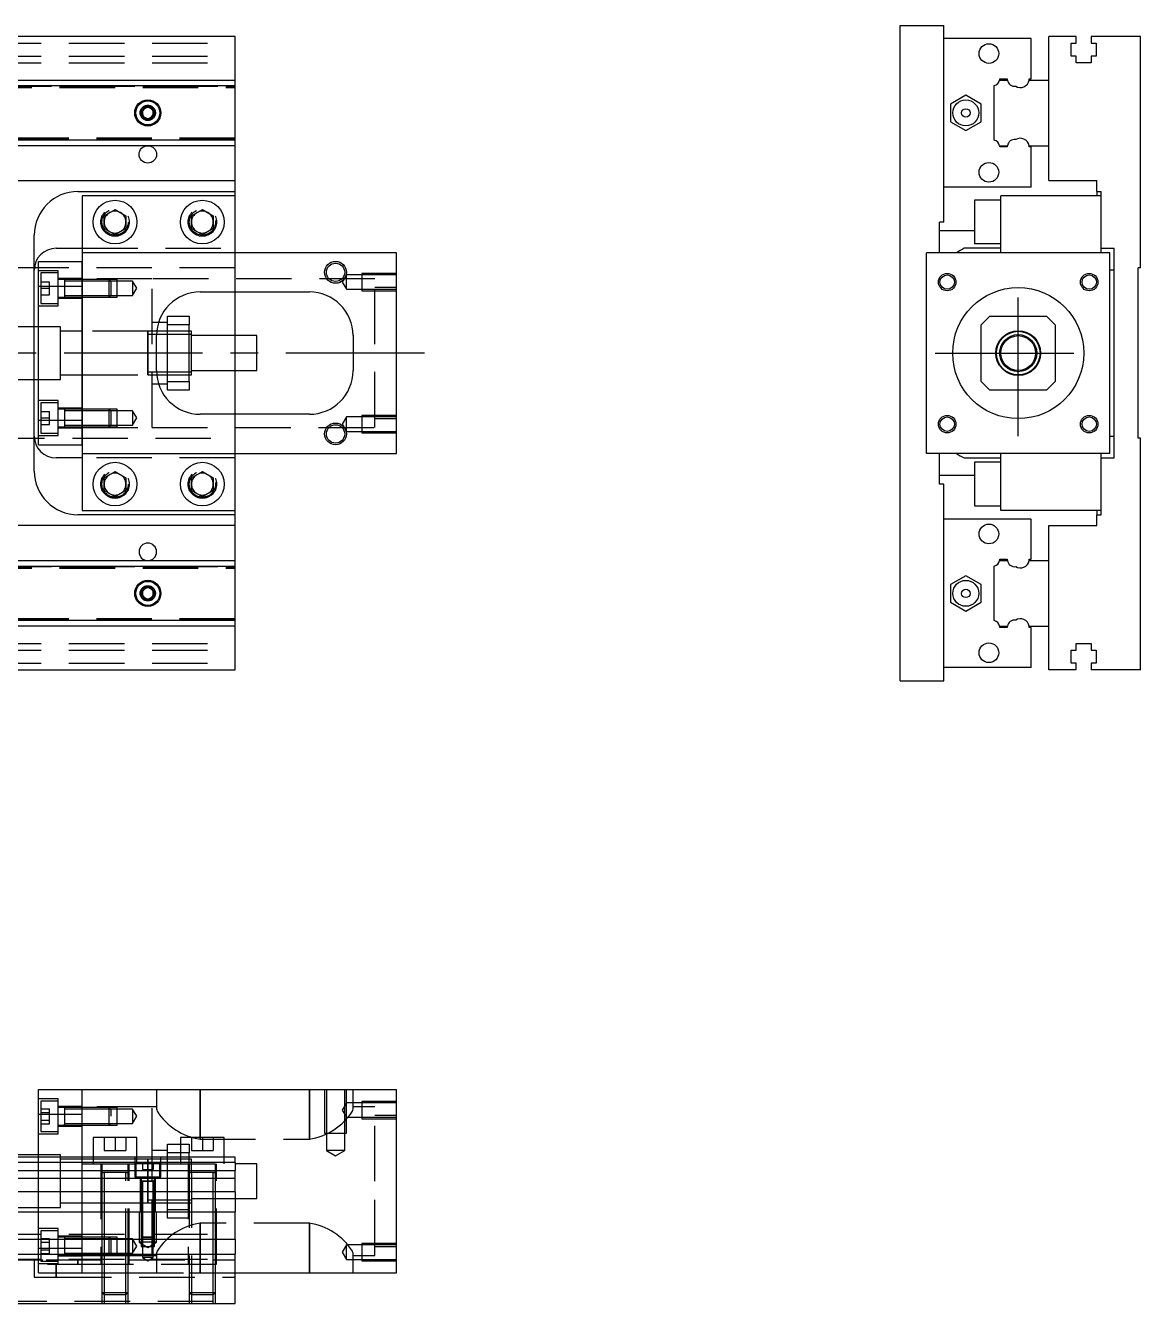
# Model space of a CAD drawing. Extents: x -16 to 607, y -284 to 77.
# Drawn here: x 352 to 607.4, y -217.6 to 75 of the extents above; entities that cross this region are included whole.
import ezdxf

# ---------------------------------------------------------------- set-up
doc = ezdxf.new("R2010")
doc.units = 0
doc.linetypes.add('CENTER', pattern=[50.8, 31.75, -6.35, 6.35, -6.35])
doc.linetypes.add('DASHED', pattern=[19.05, 12.7, -6.35])
doc.layers.get('0').update_dxf_attribs({"linetype": 'CONTINUOUS'})
doc.layers.add('CENTER', color=1, linetype='CENTER')

msp = doc.modelspace()

# ---------------------------------------------------------------- linework, layer by layer
at = {"color": 7, "linetype": 'CONTINUOUS'}
for p, q in [((552.35, -75), (552.35, 75)), ((552.35, 75), (562.35, 75)), ((562.35, 30), (562.35, 75)), ((400, 72.5), (250, 72.5)), ((400, 62.5), (400, 72.5)), ((582.35, 72), (562.35, 72)), ((582.35, 62.8), (582.35, 72)), ((586.35, 62.5), (586.35, 72.5)), ((592.65, 72.5), (586.35, 72.5)), ((591.5, 71), (592.65, 71)), ((591.5, 68), (591.5, 71)), ((592.65, 71), (592.65, 72.5)), ((596.05, 72.5), (596.05, 71)), ((607.35, 72.5), (596.05, 72.5)), ((596.05, 71), (597.2, 71)), ((597.2, 71), (597.2, 68)), ((607.35, 19.5), (607.35, 72.5)), ((592.65, 68), (591.5, 68)), ((592.65, 66.5), (592.65, 68)), ((596.05, 68), (596.05, 66.5)), ((597.2, 68), (596.05, 68)), ((596.05, 66.5), (592.65, 66.5)), ((250, 62.5), (400, 62.5)), ((400, 61.247728), (400, 62.5)), ((575.102272, 62.5), (576.87668, 62.5)), ((575.147056, 62.8), (576.85, 62.8)), ((581.827372, 62.5), (586.35, 62.5)), ((581.85, 62.8), (582.35, 62.8)), ((586.35, 47.5), (586.35, 62.5)), ((586.35, 47.5), (586.35, 62.5)), ((250, 61.247728), (400, 61.247728)), ((400, 48.752272), (400, 61.247728)), ((567.35, 59.041452), (563.85, 57.020726)), ((570.849999, 57.020726), (567.35, 59.041452)), ((573.85, 48.752272), (573.85, 61.247728)), ((378.75, 55.721688), (380, 56.443376)), ((378.75, 54.278312), (378.75, 55.721688)), ((380, 56.443376), (381.25, 55.721688)), ((381.25, 55.721688), (381.25, 54.278312)), ((563.85, 57.020726), (563.849999, 52.979274)), ((570.849999, 52.979274), (570.849999, 57.020726)), ((380, 53.556624), (378.75, 54.278312)), ((381.25, 54.278312), (380, 53.556624)), ((563.849999, 52.979274), (567.35, 50.958548)), ((567.35, 50.958548), (570.849999, 52.979274)), ((400, 48.752272), (250, 48.752272)), ((400, 47.5), (250, 47.5)), ((400, 47.5), (400, 48.752272)), ((400, 39.5), (400, 47.5)), ((575.102272, 47.5), (576.87668, 47.5)), ((576.85, 47.2), (575.147056, 47.2)), ((581.827372, 47.5), (586.35, 47.5)), ((582.35, 47.2), (581.85, 47.2)), ((582.35, 38), (582.35, 47.2)), ((586.35, 39.5), (586.35, 47.5)), ((326.708204, 39.5), (400, 39.5)), ((400, 37), (400, 39.5)), ((586.35, 39.5), (597.35, 39.5)), ((597.35, 37), (597.35, 39.5)), ((364, 37), (400, 37)), ((400, 36), (365, 36)), ((365, 36), (365, 23)), ((400, 36), (400, 37)), ((400, 23), (400, 36)), ((582.35, 38), (562.35, 38)), ((598.35, 36), (575.35, 36)), ((575.35, 23), (575.35, 36)), ((597.35, 37), (598.35, 37)), ((597.35, 37), (597.35, 36)), ((598.35, 36), (598.35, 37)), ((598.35, 24), (598.35, 36)), ((598.35, 24), (598.35, 36)), ((370, 31.443376), (372.5, 32.886752)), ((372.5, 32.886752), (375, 31.443376)), ((390, 31.443376), (392.5, 32.886752)), ((392.5, 32.886752), (395, 31.443376)), ((569.35, 35), (569.35, 30)), ((575.35, 35), (569.35, 35)), ((370, 28.556624), (370, 31.443376)), ((375, 31.443376), (375, 28.556624)), ((390, 28.556624), (390, 31.443376)), ((395, 31.443376), (395, 28.556624)), ((562.35, 30), (561.35, 30)), ((561.35, 23), (561.35, 30)), ((569.35, 30), (569.35, 25)), ((354, 6), (354, 27)), ((372.5, 27.113248), (370, 28.556624)), ((375, 28.556624), (372.5, 27.113248)), ((392.5, 27.113248), (390, 28.556624)), ((395, 28.556624), (392.5, 27.113248)), ((569.35, 28), (561.35, 28)), ((359, 24), (365, 24)), ((575.35, 24), (566.980684, 24)), ((575.35, 25), (569.35, 25)), ((598.35, 23), (598.35, 24)), ((598.35, 24), (601.35, 24)), ((601.35, -24), (601.35, 24)), ((355, 15.32971), (355, 21)), ((355, 21), (365, 21)), ((365, 23), (365, 15.32971)), ((437, 23), (365, 23)), ((437, -23), (437, 23)), ((558.35, -23), (558.35, 23)), ((600.35, 23), (558.35, 23)), ((600.35, -23), (600.35, 23)), ((601.35, 19), (600.35, 19)), ((607.35, 19.5), (606.85, 19.5)), ((606.85, -19.5), (606.85, 19.5)), ((355, 15.32971), (365, 15.32971)), ((355, -15.32971), (355, 15.32971)), ((365, 15.32971), (365, -15.32971)), ((365, -15.32971), (365, 15.32971)), ((392, 14), (417, 14)), ((400, 4), (400, 14)), ((355, 6), (350, 6)), ((384.5, 7), (382.460608, 7)), ((384.5, 8.5), (389.5, 8.5)), ((384.5, 6.5), (384.5, 8.5)), ((389.5, 6.5), (384.5, 6.5)), ((384.5, -6.5), (384.5, 6.5)), ((389.5, 8.5), (389.5, 6.5)), ((389.5, -6.5), (389.5, 6.5)), ((572.85, 8.5), (570.85, 6.5)), ((570.85, -6.5), (570.85, 6.5)), ((572.85, 8.5), (585.85, 8.5)), ((587.85, 6.5), (585.85, 8.5)), ((587.85, 6.5), (587.85, -6.5)), ((382, -4), (382, 4)), ((384.5, 4.25), (382.003126, 4.25)), ((389.5, 4.25), (384.5, 4.25)), ((390, 5), (389.5, 5)), ((390, 4.25), (389.5, 4.25)), ((390, 0), (390, 5)), ((405, 4), (390, 4)), ((405, 0), (405, 4)), ((427, 4), (427, -4)), ((390, -5), (390, 0)), ((405, -4), (405, 0)), ((382.003126, -4.25), (384.5, -4.25)), ((384.5, -4.25), (389.5, -4.25)), ((389.5, -4.25), (390, -4.25)), ((389.5, -5), (390, -5)), ((390, -4), (405, -4)), ((400, -14), (400, -4)), ((350, -6), (355, -6)), ((354, -27), (354, -6)), ((382.460608, -7), (384.5, -7)), ((384.5, -6.5), (389.5, -6.5)), ((384.5, -8.5), (384.5, -6.5)), ((389.5, -8.5), (384.5, -8.5)), ((389.5, -6.5), (389.5, -8.5)), ((570.85, -6.5), (572.85, -8.5)), ((585.85, -8.5), (572.85, -8.5)), ((585.85, -8.5), (587.85, -6.5)), ((417, -14), (392, -14)), ((355, -15.32971), (365, -15.32971)), ((355, -21), (355, -15.32971)), ((365, -15.32971), (365, -23)), ((600.35, -19), (601.35, -19)), ((607.35, -19.5), (606.85, -19.5)), ((607.35, -72.5), (607.35, -19.5)), ((355, -21), (365, -21)), ((365, -23), (437, -23)), ((365, -23), (365, -36)), ((400, -36), (400, -23)), ((600.35, -23), (558.35, -23)), ((561.35, -30), (561.35, -23)), ((575.35, -36), (575.35, -23)), ((598.35, -24), (598.35, -23)), ((365, -24), (359, -24)), ((566.980684, -24), (575.35, -24)), ((569.35, -25), (569.35, -30)), ((575.35, -25), (569.35, -25)), ((598.35, -36), (598.35, -24)), ((598.35, -36), (598.35, -24)), ((598.35, -24), (601.35, -24)), ((370, -28.556624), (372.5, -27.113248)), ((370, -31.443376), (370, -28.556624)), ((372.5, -27.113248), (375, -28.556624)), ((375, -28.556624), (375, -31.443376)), ((390, -28.556624), (392.5, -27.113248)), ((390, -31.443376), (390, -28.556624)), ((392.5, -27.113248), (395, -28.556624)), ((395, -28.556624), (395, -31.443376)), ((569.35, -28), (561.35, -28)), ((372.5, -32.886752), (370, -31.443376)), ((375, -31.443376), (372.5, -32.886752)), ((392.5, -32.886752), (390, -31.443376)), ((395, -31.443376), (392.5, -32.886752)), ((562.35, -30), (561.35, -30)), ((562.35, -75), (562.35, -30)), ((569.35, -30), (569.35, -35)), ((569.35, -35), (575.35, -35)), ((400, -37), (364, -37)), ((365, -36), (400, -36)), ((400, -37), (400, -36)), ((400, -39.5), (400, -37)), ((582.35, -38), (562.35, -38)), ((598.35, -36), (575.35, -36)), ((582.35, -47.2), (582.35, -38)), ((597.35, -36), (597.35, -37)), ((597.35, -37), (598.35, -37)), ((597.35, -39.5), (597.35, -37)), ((598.35, -37), (598.35, -36)), ((400, -39.5), (326.708204, -39.5)), ((400, -47.5), (400, -39.5)), ((586.35, -47.5), (586.35, -39.5)), ((586.35, -39.5), (597.35, -39.5)), ((250, -47.5), (400, -47.5)), ((250, -48.752272), (400, -48.752272)), ((400, -48.752272), (400, -47.5)), ((400, -61.247728), (400, -48.752272)), ((573.85, -61.247728), (573.85, -48.752272)), ((575.102272, -47.5), (576.87668, -47.5)), ((575.147056, -47.2), (576.85, -47.2)), ((581.827372, -47.5), (586.35, -47.5)), ((581.85, -47.2), (582.35, -47.2)), ((586.35, -62.5), (586.35, -47.5)), ((586.35, -62.5), (586.35, -47.5)), ((567.35, -50.958548), (563.85, -52.979274)), ((570.849999, -52.979274), (567.35, -50.958548)), ((378.75, -54.278312), (380, -53.556624)), ((378.75, -55.721688), (378.75, -54.278312)), ((380, -53.556624), (381.25, -54.278312)), ((381.25, -54.278312), (381.25, -55.721688)), ((563.85, -52.979274), (563.849999, -57.020726)), ((570.849999, -57.020726), (570.849999, -52.979274)), ((380, -56.443376), (378.75, -55.721688)), ((381.25, -55.721688), (380, -56.443376)), ((563.849999, -57.020726), (567.35, -59.041452)), ((567.35, -59.041452), (570.849999, -57.020726)), ((400, -61.247728), (250, -61.247728)), ((400, -62.5), (400, -61.247728)), ((400, -62.5), (250, -62.5)), ((400, -72.5), (400, -62.5)), ((575.102272, -62.5), (576.87668, -62.5)), ((576.85, -62.8), (575.147056, -62.8)), ((581.827372, -62.5), (586.35, -62.5)), ((582.35, -62.8), (581.85, -62.8)), ((582.35, -72), (582.35, -62.8)), ((586.35, -72.5), (586.35, -62.5)), ((592.65, -66.5), (596.05, -66.5)), ((592.65, -68), (592.65, -66.5)), ((596.05, -66.5), (596.05, -68)), ((591.5, -68), (592.65, -68)), ((591.5, -71), (591.5, -68)), ((596.05, -68), (597.2, -68)), ((597.2, -68), (597.2, -71)), ((250, -72.5), (400, -72.5)), ((582.35, -72), (562.35, -72)), ((592.65, -72.5), (586.35, -72.5)), ((592.65, -71), (591.5, -71)), ((592.65, -72.5), (592.65, -71)), ((596.05, -71), (596.05, -72.5)), ((597.2, -71), (596.05, -71)), ((607.35, -72.5), (596.05, -72.5)), ((552.35, -75), (562.35, -75)), ((355, -174.25029), (355, -168.58)), ((355, -168.58), (365, -168.58)), ((365, -168.58), (437, -168.58)), ((365, -184.08), (365, -168.58)), ((437, -210.58), (437, -168.58)), ((355, -184.08), (355, -174.25029)), ((355, -174.25029), (365, -174.25029)), ((377.5, -179.58), (367.5, -179.58)), ((367.5, -179.58), (367.5, -184.08)), ((377.5, -184.08), (377.5, -179.58)), ((397.5, -179.58), (387.5, -179.58)), ((387.5, -179.58), (387.5, -184.08)), ((397.5, -184.08), (397.5, -179.58)), ((400, -184.08), (245.5, -184.08)), ((355, -183.58), (350, -183.58)), ((400, -185.332272), (400, -184.08)), ((400, -185.332272), (245.5, -185.332272)), ((245.5, -187.10668), (400, -187.10668)), ((380, -189.58), (380, -184.579994)), ((380, -194.580006), (380, -184.579994)), ((380, -185.33), (380, -185.58)), ((381, -185.33), (380, -185.33)), ((380, -186.88), (380, -188.58)), ((384.5, -185.33), (381, -185.33)), ((387.5, -185.33), (384.5, -185.33)), ((389.5, -185.33), (387.5, -185.33)), ((390, -185.33), (389.5, -185.33)), ((400, -185.332272), (400, -187.10668)), ((400, -189.003076), (400, -187.10668)), ((400, -189.003076), (245.5, -189.003076)), ((380, -188.58), (380, -189.58)), ((400, -192.057372), (400, -189.003076)), ((400, -192.057372), (245.5, -192.057372)), ((400, -192.057372), (400, -196.58)), ((381.5, -193.83), (384.5, -193.83)), ((384.5, -193.83), (389.5, -193.83)), ((0, -196.58), (400, -196.58)), ((400, -202.88), (400, -196.58)), ((0, -202.88), (400, -202.88)), ((400, -202.88), (400, -206.28)), ((0, -206.28), (400, -206.28)), ((400, -217.58), (400, -206.28)), ((400, -210.58), (437, -210.58)), ((0, -217.58), (400, -217.58))]:
    msp.add_line(p, q, dxfattribs=at)
at = {"color": 3, "linetype": 'DASHED'}
for p, q in [((0, 71), (400, 71)), ((0, 68), (400, 68)), ((0, 66.5), (400, 66.5)), ((245.5, 61.1), (400, 61.1)), ((245.5, 60.8), (400, 60.8)), ((250, 61.1147), (400, 61.1147)), ((381.477374, 55.25955), (381.5, 55)), ((400, 49.2), (245.5, 49.2)), ((400, 48.9), (245.5, 48.9)), ((400, 48.8853), (250, 48.8853)), ((369.5, 30), (369.520026, 30.346056)), ((395.477798, 30.364306), (395.5, 30)), ((365, 24), (400, 24)), ((365, 15.32971), (365, 21)), ((400, 14), (400, 23)), ((400, 19.5), (76.969694, 19.5)), ((359.5, 18.849242), (355, 18.849242)), ((355.5, 18.349242), (355.5, 11.349242)), ((359.5, 18.349242), (355.5, 18.349242)), ((359.5, 10.849242), (359.5, 18.849242)), ((425.5, 17.913456), (424.547372, 16.263456)), ((425.5, 14.613456), (425.5, 17.913456)), ((429, 17.913456), (425.5, 17.913456)), ((429, 18.26345), (429, 14.26346)), ((437, 18.26345), (429, 18.26345)), ((437, 17.913456), (429, 17.913456)), ((355.5, 16.349242), (357.5, 16.349242)), ((355.5, 14.849242), (357.5, 14.849242)), ((357.5, 14.849242), (357.5, 16.349242)), ((357.5, 13.349242), (357.5, 14.849242)), ((365, 17.099242), (359.5, 17.099242)), ((360.9, 16.849242), (359.5, 16.849242)), ((360.9, 16.849242), (360.895, 16.849242)), ((360.9, 16.849248), (360.9, 12.849238)), ((360.9, 16.849248), (360.9, 12.849238)), ((360.9, 16.849242), (360.9, 16.63278)), ((360.905, 16.849242), (360.9, 16.849242)), ((365, 16.849242), (360.9, 16.849242)), ((360.9, 16.63278), (360.9, 13.065704)), ((365, 16.499242), (360.9, 16.499242)), ((381, 17), (365, 17)), ((371.15, 16.849242), (365, 16.849242)), ((371.15, 16.849238), (365, 16.849238)), ((371.5, 16.499242), (365, 16.499242)), ((371.15, 12.849242), (371.15, 16.849242)), ((371.5, 16.499242), (371.15, 16.849242)), ((373, 16.849238), (371.15, 16.849238)), ((371.5, 16.499242), (371.5, 13.199242)), ((373, 16.499242), (371.5, 16.499242)), ((373, 12.849248), (373, 16.849238)), ((376.5, 16.499242), (373, 16.499242)), ((376.5, 16.499242), (376.5, 13.199242)), ((377.452628, 14.849242), (376.5, 16.499242)), ((376.5, 13.199242), (377.452628, 14.849242)), ((381, -17), (381, 17)), ((432, 17), (381, 17)), ((424.547372, 16.263456), (425.5, 14.613456)), ((432, -17), (432, 17)), ((437, 15), (432, 15)), ((355.5, 13.349242), (357.5, 13.349242)), ((359.5, 12.849242), (360.9, 12.849242)), ((359.5, 12.599242), (365, 12.599242)), ((360.895, 12.849242), (360.9, 12.849242)), ((360.9, 13.199242), (365, 13.199242)), ((360.9, 13.065704), (360.9, 12.849242)), ((360.9, 12.849242), (360.905, 12.849242)), ((360.9, 12.849242), (365, 12.849242)), ((365, 13.199242), (371.5, 13.199242)), ((365, 12.849248), (371.15, 12.849248)), ((365, 12.849242), (371.15, 12.849242)), ((371.15, 12.849242), (371.5, 13.199242)), ((371.15, 12.849248), (373, 12.849248)), ((371.5, 13.199242), (373, 13.199242)), ((373, 13.199242), (376.5, 13.199242)), ((425.5, 14.613456), (429, 14.613456)), ((429, 14.613456), (437, 14.613456)), ((429, 14.26346), (437, 14.26346)), ((355, 10.849242), (359.5, 10.849242)), ((355.5, 11.349242), (359.5, 11.349242)), ((354, -6), (354, 6)), ((360, 6), (355, 6)), ((360, 0), (360, 6)), ((382.460608, 7), (381, 7)), ((365, 5), (360, 5)), ((380.005, 5), (365, 5)), ((381, 5), (379.995, 5)), ((380, -5.000006), (380, 5.000006)), ((380, 4.25), (380, 5.000006)), ((380, 4.43509), (380, 5)), ((380, 5), (380, 4.435078)), ((380, 4.435078), (380, -4.435962)), ((380, 4.25), (380, -4.25)), ((381, 4.25), (380, 4.25)), ((382.050126, 5), (381, 5)), ((382.003126, 4.25), (381, 4.25)), ((384.5, 5), (382.050126, 5)), ((389.5, 5), (384.5, 5)), ((400, -4), (400, 4)), ((360, -6), (360, 0)), ((360, -5), (365, -5)), ((365, -5), (380.005, -5)), ((379.995, -5), (381, -5)), ((380, -5.000006), (380, -4.25)), ((380, -4.25), (381, -4.25)), ((380, -5), (380, -4.435962)), ((380, -4.435962), (380, -5)), ((381, -4.25), (382.003126, -4.25)), ((381, -5), (382.050126, -5)), ((382.050126, -5), (384.5, -5)), ((384.5, -5), (389.5, -5)), ((355, -6), (360, -6)), ((381, -7), (382.460608, -7)), ((359.5, -10.849242), (355, -10.849242)), ((355.5, -11.349242), (355.5, -18.349242)), ((359.5, -11.349242), (355.5, -11.349242)), ((359.5, -18.849242), (359.5, -10.849242)), ((355.5, -13.349242), (357.5, -13.349242)), ((357.5, -14.849242), (357.5, -13.349242)), ((365, -12.599242), (359.5, -12.599242)), ((360.9, -12.849242), (359.5, -12.849242)), ((360.9, -12.849242), (360.895, -12.849242)), ((360.9, -12.849238), (360.9, -16.849248)), ((360.9, -12.849238), (360.9, -16.849248)), ((360.9, -12.849242), (360.9, -13.065704)), ((360.905, -12.849242), (360.9, -12.849242)), ((365, -12.849242), (360.9, -12.849242)), ((360.9, -13.065704), (360.9, -16.63278)), ((365, -13.199242), (360.9, -13.199242)), ((371.15, -12.849242), (365, -12.849242)), ((371.15, -12.849248), (365, -12.849248)), ((371.5, -13.199242), (365, -13.199242)), ((371.15, -16.849242), (371.15, -12.849242)), ((371.5, -13.199242), (371.15, -12.849242)), ((373, -12.849248), (371.15, -12.849248)), ((371.5, -13.199242), (371.5, -16.499242)), ((373, -13.199242), (371.5, -13.199242)), ((373, -16.849238), (373, -12.849248)), ((376.5, -13.199242), (373, -13.199242)), ((376.5, -13.199242), (376.5, -16.499242)), ((377.452628, -14.849242), (376.5, -13.199242)), ((400, -23), (400, -14)), ((425.5, -14.613456), (424.547372, -16.263456)), ((425.5, -17.913456), (425.5, -14.613456)), ((429, -14.613456), (425.5, -14.613456)), ((429, -14.26346), (429, -18.26345)), ((437, -14.26346), (429, -14.26346)), ((437, -14.613456), (429, -14.613456)), ((355.5, -14.849242), (357.5, -14.849242)), ((355.5, -16.349242), (357.5, -16.349242)), ((357.5, -16.349242), (357.5, -14.849242)), ((359.5, -16.849242), (360.9, -16.849242)), ((359.5, -17.099242), (365, -17.099242)), ((360.895, -16.849242), (360.9, -16.849242)), ((360.9, -16.499242), (365, -16.499242)), ((360.9, -16.63278), (360.9, -16.849242)), ((360.9, -16.849242), (360.905, -16.849242)), ((360.9, -16.849242), (365, -16.849242)), ((365, -21), (365, -15.32971)), ((365, -16.499242), (371.5, -16.499242)), ((365, -16.849238), (371.15, -16.849238)), ((365, -16.849242), (371.15, -16.849242)), ((365, -17), (381, -17)), ((371.15, -16.849242), (371.5, -16.499242)), ((371.15, -16.849238), (373, -16.849238)), ((371.5, -16.499242), (373, -16.499242)), ((373, -16.499242), (376.5, -16.499242)), ((376.5, -16.499242), (377.452628, -14.849242)), ((381, -17), (432, -17)), ((424.547372, -16.263456), (425.5, -17.913456)), ((432, -15), (437, -15)), ((76.969694, -19.5), (400, -19.5)), ((355, -18.849242), (359.5, -18.849242)), ((355.5, -18.349242), (359.5, -18.349242)), ((425.5, -17.913456), (429, -17.913456)), ((429, -17.913456), (437, -17.913456)), ((429, -18.26345), (437, -18.26345)), ((400, -24), (365, -24)), ((369.5, -30), (369.520026, -29.653944)), ((395.477798, -29.635694), (395.5, -30)), ((245.5, -48.9), (400, -48.9)), ((245.5, -49.2), (400, -49.2)), ((250, -48.8853), (400, -48.8853)), ((378.5, -55), (378.52041, -54.75339)), ((400, -60.8), (245.5, -60.8)), ((400, -61.1), (245.5, -61.1)), ((400, -61.1147), (250, -61.1147)), ((0, -66.5), (400, -66.5)), ((0, -68), (400, -68)), ((0, -71), (400, -71)), ((382, -168.58), (382, -173.057288)), ((392, -179.93635), (392, -168.58)), ((392, -168.58), (392, -179.93635)), ((417, -168.58), (417, -179.93635)), ((417, -179.93635), (417, -168.58)), ((420.500006, -168.58), (420.500006, -178.58)), ((420.9, -168.58), (420.9, -178.58)), ((425.1, -178.58), (425.1, -168.58)), ((425.499994, -178.58), (425.499994, -168.58)), ((427, -173.057288), (427, -168.58)), ((359.5, -170.730758), (355, -170.730758)), ((355.5, -171.230758), (355.5, -174.730758)), ((359.5, -171.230758), (355.5, -171.230758)), ((359.5, -178.730758), (359.5, -170.730758)), ((365, -172.480758), (359.5, -172.480758)), ((381, -172.58), (365, -172.58)), ((381, -185.58), (381, -172.58)), ((382, -172.58), (381, -172.58)), ((425.5, -171.666544), (424.547372, -173.316544)), ((429, -171.666544), (425.5, -171.666544)), ((432, -172.58), (427, -172.58)), ((429, -171.31655), (429, -175.31654)), ((437, -171.31655), (429, -171.31655)), ((437, -171.666544), (429, -171.666544)), ((432, -189.58), (432, -172.58)), ((355.5, -172.998706), (357.5, -172.998706)), ((355.5, -173.864732), (357.5, -173.864732)), ((355.5, -174.730758), (355.5, -178.230758)), ((357.5, -173.864732), (357.5, -172.998706)), ((357.5, -175.596782), (357.5, -173.864732)), ((360.9, -172.730758), (359.5, -172.730758)), ((360.9, -172.730758), (360.895, -172.730758)), ((360.9, -172.730752), (360.9, -176.730762)), ((360.9, -172.730752), (360.9, -173.080758)), ((360.9, -172.730758), (360.9, -172.947426)), ((365, -172.730758), (360.9, -172.730758)), ((360.905, -172.730758), (360.9, -172.730758)), ((360.9, -172.947426), (360.9, -174.730758)), ((360.9, -173.080758), (360.9, -174.597714)), ((365, -173.080758), (360.9, -173.080758)), ((360.9, -174.597714), (360.9, -174.863802)), ((360.9, -174.730758), (360.9, -176.730762)), ((360.9, -174.730758), (360.9, -176.51405)), ((360.9, -174.863802), (360.9, -176.380758)), ((371.15, -172.730758), (365, -172.730758)), ((371.15, -172.73076), (365, -172.730762)), ((371.5, -173.080758), (365, -173.080758)), ((371.15, -174.730758), (371.15, -172.730758)), ((371.5, -173.080758), (371.15, -172.730758)), ((373, -172.730762), (371.15, -172.73076)), ((371.15, -176.730758), (371.15, -174.730758)), ((371.5, -173.080758), (371.5, -174.730758)), ((373, -173.080758), (371.5, -173.080758)), ((373, -176.730752), (373, -172.730762)), ((376.5, -173.080758), (373, -173.080758)), ((376.5, -173.080758), (376.5, -174.730758)), ((377.452628, -174.730758), (376.5, -173.080758)), ((376.5, -174.730758), (376.5, -176.380758)), ((376.5, -176.380758), (377.452628, -174.730758)), ((382, -173.057288), (382.033206, -173.27572)), ((382.033206, -173.27572), (382.130496, -173.532408)), ((424.547372, -173.316544), (425.5, -174.966544)), ((425.5, -174.966544), (429, -174.966544)), ((426.848666, -173.575906), (426.961422, -173.294492)), ((426.961422, -173.294492), (427, -173.057288)), ((429, -174.966544), (437, -174.966544)), ((429, -175.31654), (437, -175.31654)), ((437, -174.58), (432, -174.58)), ((355.5, -175.596782), (357.5, -175.596782)), ((355.5, -176.462808), (357.5, -176.462808)), ((355.5, -178.230758), (359.5, -178.230758)), ((357.5, -176.462808), (357.5, -175.596782)), ((359.5, -176.730758), (360.905, -176.730758)), ((359.5, -176.980758), (365, -176.980758)), ((360.895, -176.730758), (365, -176.730758)), ((360.9, -176.380758), (360.9, -176.730762)), ((360.9, -176.380758), (365, -176.380758)), ((360.9, -176.51405), (360.9, -176.730758)), ((360.9, -176.51405), (360.9, -176.730758)), ((360.9, -176.730758), (360.9, -176.51409)), ((365, -176.380758), (371.5, -176.380758)), ((365, -176.730752), (371.15, -176.730756)), ((365, -176.730758), (371.15, -176.730758)), ((371.15, -176.730758), (371.5, -176.380758)), ((371.15, -176.730756), (373, -176.730752)), ((371.5, -176.380758), (373, -176.380758)), ((373, -176.380758), (376.5, -176.380758)), ((355, -178.730758), (359.5, -178.730758)), ((370, -179.58), (370, -182.58)), ((372.5, -179.58), (372.5, -182.58)), ((375, -179.58), (375, -182.58)), ((384.5, -181.08), (389.5, -181.08)), ((384.5, -183.08), (384.5, -181.08)), ((389.5, -181.08), (389.5, -183.08)), ((390, -179.58), (390, -182.58)), ((392, -179.93635), (417, -179.93635)), ((392.5, -179.58), (392.5, -182.58)), ((395, -179.58), (395, -182.58)), ((420.500006, -178.58), (425.499994, -178.58)), ((420.9, -178.58), (420.9, -182.58)), ((425.1, -182.58), (425.1, -178.58)), ((360, -183.58), (355, -183.58)), ((355, -196.58), (355, -184.08)), ((360, -184.08), (360, -183.58)), ((360, -189.58), (360, -184.08)), ((365, -185.58), (365, -184.08)), ((367.5, -184.08), (367.5, -185.58)), ((370, -182.58), (372.5, -182.58)), ((372.5, -182.58), (375, -182.58)), ((377, -184.08), (377, -188.58)), ((377.5, -185.58), (377.5, -184.08)), ((384.5, -182.58), (381, -182.58)), ((383, -188.58), (383, -184.08)), ((389.5, -183.08), (384.5, -183.08)), ((384.5, -185.58), (384.5, -183.08)), ((387.5, -184.08), (387.5, -185.58)), ((389.5, -185.58), (389.5, -183.08)), ((390, -182.58), (392.5, -182.58)), ((392.5, -182.58), (395, -182.58)), ((397.5, -185.58), (397.5, -184.08)), ((425.1, -182.58), (420.9, -182.58)), ((420.9, -182.58), (423, -183.792436)), ((423, -183.792436), (425.1, -182.58)), ((365, -184.58), (360, -184.58)), ((367.5, -184.58), (365, -184.58)), ((365, -185.58), (377.25, -185.58)), ((365, -196.58), (365, -185.58)), ((377.5, -184.58), (367.5, -184.58)), ((369.25, -185.58), (369.25, -208.58)), ((369.5, -185.58), (369.5, -187.58)), ((375.5, -187.58), (375.5, -185.58)), ((375.75, -208.58), (375.75, -185.58)), ((382.75, -185.58), (377.25, -185.58)), ((377.25, -185.58), (377.25, -188.58)), ((380.005, -184.58), (377.5, -184.58)), ((378.75, -185.58), (378.75, -186.88)), ((378.75, -186.88), (380, -186.88)), ((381, -184.58), (379.995, -184.58)), ((380, -184.58), (380, -185.144922)), ((380, -185.14491), (380, -184.58)), ((380, -185.144922), (380, -185.4797)), ((380, -185.58), (380, -186.88)), ((380, -186.88), (381.25, -186.88)), ((380, -186.97963), (380, -188.579882)), ((384.5, -184.58), (381, -184.58)), ((381, -188.58), (381, -185.58)), ((381.25, -185.58), (381.25, -186.88)), ((382.75, -185.58), (400, -185.58)), ((382.75, -188.58), (382.75, -185.58)), ((387.5, -184.58), (384.5, -184.58)), ((384.5, -196.08), (384.5, -185.58)), ((389.5, -184.58), (387.5, -184.58)), ((389.25, -185.58), (389.25, -208.58)), ((390, -184.58), (389.5, -184.58)), ((389.5, -185.58), (389.5, -187.58)), ((390, -185.58), (390, -184.58)), ((390, -187.58), (390, -185.58)), ((395.5, -187.58), (395.5, -185.58)), ((395.75, -208.58), (395.75, -185.58)), ((405, -185.58), (400, -185.58)), ((405, -193.58), (405, -185.58)), ((360, -195.58), (360, -189.58)), ((375.500006, -187.58), (369.499994, -187.58)), ((375.500006, -187.58), (369.499994, -187.58)), ((369.5, -187.575), (369.5, -187.58)), ((369.5, -187.58), (369.84965, -187.58)), ((369.849602, -187.58), (369.5, -187.58)), ((369.5, -187.58), (369.5, -196.58)), ((369.5, -187.58), (369.5, -187.585)), ((375.15035, -187.58), (369.849602, -187.58)), ((370, -187.58), (370, -196.58)), ((375, -208.58), (375, -187.58)), ((375.150204, -187.58), (375.5, -187.58)), ((375.5, -187.58), (375.15035, -187.58)), ((375.5, -187.58), (375.5, -187.575)), ((375.5, -208.58), (375.5, -187.58)), ((375.5, -187.585), (375.5, -187.58)), ((377, -188.58), (383, -188.58)), ((378.25, -188.58), (378.25, -196.58)), ((381.500006, -189.58), (378.499994, -189.58)), ((380, -189.58), (378.499994, -189.58)), ((378.5, -188.58), (378.5, -189.58)), ((378.5, -189.575), (378.5, -189.58)), ((378.5, -189.58), (378.62467, -189.58)), ((378.624678, -189.58), (378.5, -189.58)), ((378.5, -189.58), (378.5, -189.585)), ((378.5, -189.58), (378.5, -196.58)), ((378.62467, -189.58), (381.375392, -189.58)), ((379.998804, -189.58), (378.624678, -189.58)), ((378.75, -189.58), (378.75, -196.58)), ((381.37533, -189.58), (379.998804, -189.58)), ((380, -188.579882), (380, -189.379974)), ((380, -189.379974), (380, -189.58)), ((381.500006, -189.58), (380, -189.58)), ((380, -189.58), (380, -193.83)), ((380, -189.58), (380, -194.015962)), ((381, -189.58), (381, -188.58)), ((381, -206.58), (381, -189.58)), ((381.25, -196.58), (381.25, -189.58)), ((381.5, -189.58), (381.37533, -189.58)), ((381.375392, -189.58), (381.5, -189.58)), ((381.5, -189.58), (381.5, -188.58)), ((381.5, -189.58), (381.5, -189.575)), ((381.5, -189.585), (381.5, -189.58)), ((381.5, -196.58), (381.5, -189.58)), ((381.75, -196.58), (381.75, -188.58)), ((395.500006, -187.58), (389.499994, -187.58)), ((395.500006, -187.58), (389.499994, -187.58)), ((389.5, -187.575), (389.5, -187.58)), ((389.5, -187.58), (389.84965, -187.58)), ((389.849602, -187.58), (389.5, -187.58)), ((389.5, -187.58), (389.5, -187.585)), ((389.5, -187.58), (389.5, -208.58)), ((395.15035, -187.58), (389.849602, -187.58)), ((390, -187.58), (390, -208.58)), ((395, -196.58), (395, -187.58)), ((395.150204, -187.58), (395.5, -187.58)), ((395.5, -187.58), (395.15035, -187.58)), ((395.5, -187.58), (395.5, -187.575)), ((395.5, -187.585), (395.5, -187.58)), ((395.5, -196.58), (395.5, -187.58)), ((432, -206.58), (432, -189.58)), ((350, -195.58), (355, -195.58)), ((355, -195.58), (360, -195.58)), ((360, -194.58), (365, -194.58)), ((365, -194.58), (369.5, -194.58)), ((369.5, -194.58), (370, -194.58)), ((370, -194.58), (375, -194.58)), ((375, -194.58), (375.5, -194.58)), ((375.5, -194.58), (378.5, -194.58)), ((378.5, -194.58), (378.75, -194.58)), ((378.75, -194.58), (380, -194.58)), ((379.995, -194.58), (380, -194.58)), ((380, -194.580006), (380, -193.83)), ((380, -193.83), (381, -193.83)), ((380, -194.58), (380, -194.015962)), ((380, -194.015962), (380, -194.58)), ((380, -194.58), (380.005, -194.58)), ((380, -194.58), (381, -194.58)), ((381, -193.83), (381.25, -193.83)), ((381, -194.58), (381.25, -194.58)), ((381.25, -193.83), (381.5, -193.83)), ((381.25, -194.58), (381.5, -194.58)), ((381.5, -194.58), (384.5, -194.58)), ((384.5, -194.58), (389.5, -194.58)), ((389.5, -193.83), (390, -193.83)), ((389.5, -194.58), (390, -194.58)), ((390, -193.58), (395, -193.58)), ((395, -193.58), (395.5, -193.58)), ((395.5, -193.58), (400, -193.58)), ((400, -193.58), (405, -193.58)), ((355, -202.88), (355, -196.58)), ((365, -202.88), (365, -196.58)), ((369.5, -196.58), (369.5, -202.88)), ((370, -196.58), (370, -202.88)), ((378, -196.58), (378, -203.58)), ((378.5, -196.58), (378.5, -202.33)), ((378.500006, -196.58), (378.500006, -202.330006)), ((378.75, -196.58), (378.75, -202.58)), ((381.25, -202.58), (381.25, -196.58)), ((381.499994, -202.330006), (381.499994, -196.58)), ((381.5, -202.33), (381.5, -196.58)), ((382, -203.58), (382, -196.58)), ((384.5, -196.08), (389.5, -196.08)), ((384.5, -198.08), (384.5, -196.08)), ((389.5, -198.08), (384.5, -198.08)), ((395, -202.88), (395, -196.58)), ((395.5, -202.88), (395.5, -196.58)), ((0, -201.73), (400, -201.73)), ((359.5, -200.429242), (355, -200.429242)), ((355.5, -200.929242), (355.5, -202.88)), ((359.5, -200.929242), (355.5, -200.929242)), ((359.5, -208.429242), (359.5, -200.429242)), ((417, -199.22365), (392, -199.22365)), ((392, -210.58), (392, -199.22365)), ((392, -199.22365), (392, -208.58)), ((417, -199.22365), (417, -210.58)), ((417, -210.58), (417, -199.22365)), ((355, -204.90971), (355, -202.88)), ((355.5, -202.697192), (357.5, -202.697192)), ((355.5, -202.88), (355.5, -204.429242)), ((355.5, -203.563218), (357.5, -203.563218)), ((355.5, -204.429242), (355.5, -206.28)), ((357.5, -203.563218), (357.5, -202.697192)), ((357.5, -205.295268), (357.5, -203.563218)), ((365, -202.179242), (359.5, -202.179242)), ((360.9, -202.429242), (359.5, -202.429242)), ((360.9, -202.429242), (360.895, -202.429242)), ((360.9, -202.429238), (360.9, -206.429248)), ((360.9, -202.429238), (360.9, -206.429248)), ((360.9, -202.429238), (360.9, -202.779242)), ((360.9, -202.429242), (360.9, -202.64591)), ((365, -202.429242), (360.9, -202.429242)), ((360.905, -202.429242), (360.9, -202.429242)), ((360.9, -202.64591), (360.9, -202.879676)), ((360.9, -202.779242), (360.9, -202.88)), ((365, -202.779242), (360.9, -202.779242)), ((360.9, -202.879676), (360.9, -204.429242)), ((360.9, -202.88), (360.9, -204.296198)), ((360.9, -204.296198), (360.9, -204.562286)), ((360.9, -204.429242), (360.9, -206.429248)), ((360.9, -204.429242), (360.9, -206.429248)), ((360.9, -204.429242), (360.9, -206.212534)), ((360.9, -204.562286), (360.9, -206.079242)), ((369.5, -202.429242), (365, -202.429242)), ((369.5, -202.429248), (365, -202.429248)), ((369.5, -202.779242), (365, -202.779242)), ((365, -206.28), (365, -202.88)), ((370, -202.429242), (369.5, -202.429242)), ((370, -202.429248), (369.5, -202.429248)), ((370, -202.779242), (369.5, -202.779242)), ((369.5, -202.88), (369.5, -206.28)), ((371.15, -202.429242), (370, -202.429242)), ((371.15, -202.429248), (370, -202.429248)), ((371.5, -202.779242), (370, -202.779242)), ((370, -202.88), (370, -206.28)), ((371.15, -204.429242), (371.15, -202.429242)), ((371.5, -202.779242), (371.15, -202.429242)), ((373, -202.429248), (371.15, -202.429248)), ((371.15, -206.429242), (371.15, -204.429242)), ((371.5, -202.779242), (371.5, -204.429242)), ((373, -202.779242), (371.5, -202.779242)), ((371.5, -204.429242), (371.5, -206.079242)), ((373, -206.429238), (373, -202.429248)), ((376.5, -202.779242), (373, -202.779242)), ((376.5, -202.779242), (376.5, -204.429242)), ((377.452628, -204.429242), (376.5, -202.779242)), ((376.5, -204.429242), (376.5, -206.079242)), ((376.5, -206.079242), (377.452628, -204.429242)), ((382, -203.58), (378, -203.58)), ((378, -203.58), (380, -204.7347)), ((378.5, -202.33), (381.5, -202.33)), ((378.5, -202.33), (378.75, -202.58)), ((378.500006, -202.330006), (378.500006, -202.88)), ((378.500006, -202.88), (378.500006, -204.58)), ((378.500006, -204.58), (381.499994, -204.58)), ((381.25, -202.58), (378.75, -202.58)), ((378.75, -202.58), (378.75, -204.58)), ((378.75, -204.58), (378.75, -207.08)), ((380, -204.7347), (382, -203.58)), ((381.25, -202.58), (381.5, -202.33)), ((381.25, -204.58), (381.25, -202.58)), ((381.25, -207.08), (381.25, -204.58)), ((381.499994, -202.88), (381.499994, -202.330006)), ((381.499994, -204.58), (381.499994, -202.88)), ((395, -206.28), (395, -202.88)), ((395.5, -206.28), (395.5, -202.88)), ((425.5, -204.193456), (424.547372, -205.843456)), ((425.5, -207.493456), (425.5, -204.193456)), ((429, -204.193456), (425.5, -204.193456)), ((429, -203.84346), (429, -207.84345)), ((437, -203.84346), (429, -203.84346)), ((437, -204.193456), (429, -204.193456)), ((432, -204.58), (437, -204.58)), ((0, -207.43), (400, -207.43)), ((343.291796, -207.58), (356.708204, -207.58)), ((354, -207.58), (354, -208.58)), ((355, -204.90971), (365, -204.90971)), ((355, -206.28), (355, -204.90971)), ((355, -207.58), (355, -206.28)), ((355, -210.58), (355, -207.58)), ((355.5, -205.295268), (357.5, -205.295268)), ((355.5, -206.161294), (357.5, -206.161294)), ((355.5, -206.28), (355.5, -207.58)), ((355.5, -207.58), (355.5, -207.929242)), ((356.708204, -207.58), (400, -207.58)), ((357.5, -206.161294), (357.5, -205.295268)), ((359.5, -206.429242), (360.905, -206.429242)), ((359.5, -206.679242), (365, -206.679242)), ((360.895, -206.429242), (365, -206.429242)), ((360.9, -206.079242), (365, -206.079242)), ((360.9, -206.212534), (360.9, -206.280154)), ((360.9, -206.212534), (360.9, -206.280154)), ((360.9, -206.429242), (360.9, -206.212574)), ((360.9, -206.429242), (360.9, -206.212574)), ((360.9, -206.280154), (360.9, -206.429242)), ((360.9, -206.280154), (360.9, -206.429242)), ((364, -208.58), (364, -207.58)), ((364, -207.58), (364, -208.58)), ((365, -206.079242), (369.5, -206.079242)), ((365, -208.58), (365, -206.28)), ((365, -206.429238), (369.5, -206.429238)), ((365, -206.429242), (369.5, -206.429242)), ((365, -206.58), (369.5, -206.58)), ((369.5, -206.079242), (370, -206.079242)), ((369.5, -206.28), (369.5, -208.58)), ((369.5, -206.429238), (370, -206.429238)), ((369.5, -206.429242), (370, -206.429242)), ((369.5, -206.58), (370, -206.58)), ((370, -206.079242), (371.5, -206.079242)), ((370, -206.28), (370, -208.58)), ((370, -206.429238), (371.15, -206.429238)), ((370, -206.429242), (371.15, -206.429242)), ((370, -206.58), (381, -206.58)), ((371.15, -206.429242), (371.5, -206.079242)), ((371.15, -206.429238), (373, -206.429238)), ((371.5, -206.079242), (373, -206.079242)), ((373, -206.079242), (376.5, -206.079242)), ((381.25, -207.08), (378.75, -207.08)), ((378.75, -207.08), (380, -207.801688)), ((380, -207.801688), (381.25, -207.08)), ((381, -206.58), (382, -206.58)), ((382.038578, -205.865508), (382, -206.102712)), ((382, -206.102712), (382, -210.58)), ((382.151334, -205.584094), (382.038578, -205.865508)), ((395, -208.58), (395, -206.28)), ((395.5, -208.58), (395.5, -206.28)), ((424.547372, -205.843456), (425.5, -207.493456)), ((425.5, -207.493456), (429, -207.493456)), ((426.966794, -205.88428), (426.869504, -205.627592)), ((427, -206.102712), (426.966794, -205.88428)), ((427, -210.58), (427, -206.102712)), ((427, -206.58), (432, -206.58)), ((429, -207.493456), (437, -207.493456)), ((354, -208.58), (354, -211.58)), ((355, -208.429242), (359.5, -208.429242)), ((355, -210.58), (365, -210.58)), ((355.5, -207.929242), (359.5, -207.929242)), ((357, -208.58), (364, -208.58)), ((359, -211.58), (359, -208.58)), ((359, -208.58), (359, -210.58)), ((359, -210.58), (359, -211.58)), ((364, -208.58), (400, -208.58)), ((365, -210.58), (365, -208.58)), ((365, -210.58), (369.5, -210.58)), ((369.5, -208.58), (369.5, -215.08)), ((369.5, -210.58), (370, -210.58)), ((369.500006, -208.58), (369.500002, -215.08)), ((370, -208.58), (370, -215.58)), ((370, -210.58), (375, -210.58)), ((375, -215.58), (375, -208.58)), ((375, -210.58), (375.5, -210.58)), ((375.499998, -215.08), (375.499994, -208.58)), ((375.5, -215.08), (375.5, -208.58)), ((375.5, -210.58), (389.5, -210.58)), ((389.5, -208.58), (389.5, -215.08)), ((389.5, -210.58), (390, -210.58)), ((389.500006, -208.58), (389.500002, -215.08)), ((390, -208.58), (390, -215.58)), ((390, -210.58), (395, -210.58)), ((392, -208.58), (392, -210.58)), ((395, -215.58), (395, -208.58)), ((395, -210.58), (395.5, -210.58)), ((395.499998, -215.08), (395.499994, -208.58)), ((395.5, -215.08), (395.5, -208.58)), ((395.5, -210.58), (400, -210.58)), ((429, -207.84345), (437, -207.84345)), ((354, -211.58), (359, -211.58)), ((359, -211.58), (400, -211.58)), ((369.5, -215.08), (375.5, -215.08)), ((369.5, -215.08), (370, -215.58)), ((369.500002, -215.08), (369.500006, -217.58)), ((375, -215.58), (370, -215.58)), ((370, -215.58), (370, -217.58)), ((375, -215.58), (375.5, -215.08)), ((375, -217.58), (375, -215.58)), ((375.499994, -217.58), (375.499998, -215.08)), ((389.5, -215.08), (395.5, -215.08)), ((389.5, -215.08), (390, -215.58)), ((389.500002, -215.08), (389.500006, -217.58)), ((395, -215.58), (390, -215.58)), ((390, -215.58), (390, -217.58)), ((395, -215.58), (395.5, -215.08)), ((395, -217.58), (395, -215.58)), ((395.499994, -217.58), (395.499998, -215.08)), ((77.499994, -217.08), (400, -217.08))]:
    msp.add_line(p, q, dxfattribs=at)
at = {"color": 7, "linetype": 'CONTINUOUS'}
for centre, radius in [((572.649999, 68.6), 2.25), ((380, 55), 3), ((380, 55), 2.75), ((567.35, 55), 2.97), ((567.35, 55), 0.97), ((380, 45.5), 2), ((572.649999, 41.4), 2.25), ((372.5, 30), 5), ((392.5, 30), 5), ((423, 18.5), 2.1), ((563.086544, 16.263456), 1.65), ((595.613456, 16.263456), 1.65), ((579.35, 0), 15), ((579.35, 0), 5.125), ((579.35, 0), 5), ((579.35, 0), 4.25), ((579.35, 0), 4), ((563.086544, -16.263456), 1.65), ((595.613456, -16.263456), 1.65), ((423, -18.5), 2.1), ((372.5, -30), 5), ((392.5, -30), 5), ((572.649999, -41.4), 2.25), ((380, -55), 3), ((380, -55), 2.75), ((567.35, -55), 2.97), ((567.35, -55), 0.97), ((572.649999, -68.6), 2.25)]:
    msp.add_circle(centre, radius, dxfattribs=at)
at = {"color": 3, "linetype": 'DASHED'}
for centre, radius in [((380, 55), 1.75), ((380, 55), 1.5), ((372.5, 30), 3.25), ((372.5, 30), 3), ((392.5, 30), 3.25), ((392.5, 30), 3), ((372.5, -30), 3.25), ((372.5, -30), 3), ((392.5, -30), 3.25), ((392.5, -30), 3), ((380, -55), 1.75), ((380, -55), 1.5)]:
    msp.add_circle(centre, radius, dxfattribs=at)
at = {"color": 3, "linetype": 'CONTINUOUS'}
for centre, radius in [((423, 18.5), 2.5), ((563.086544, 16.263456), 2), ((595.613456, 16.263456), 2), ((563.086544, -16.263456), 2), ((595.613456, -16.263456), 2), ((423, -18.5), 2.5)]:
    msp.add_circle(centre, radius, dxfattribs=at)
at = {"color": 7, "linetype": 'CONTINUOUS'}
for centre, radius, start, end in [((573.45, 62.9), 1.7, 283.608961, 346.391039), ((573.45, 62.9), 1.7, 346.391039, 356.627713), ((578.55, 62.8), 1.7, 180, 190.164249), ((578.55, 62.8), 1.7, 190.164249, 277.540197), ((579.85, 62.8), 2, 237.42103, 351.373073), ((579.85, 62.8), 2, 351.373073, 0), ((380, 55), 1.25, 120, 180), ((380, 55), 1.25, 60, 120), ((380, 55), 1.25, 0, 60), ((380, 55), 1.25, 180, 240), ((380, 55), 1.25, 240, 300), ((380, 55), 1.25, 300, 0), ((573.45, 47.1), 1.7, 13.608961, 76.391039), ((573.45, 47.1), 1.7, 3.372287, 13.608961), ((578.55, 47.2), 1.7, 169.835751, 180), ((578.55, 47.2), 1.7, 82.459803, 169.835751), ((579.85, 47.2), 2, 8.626927, 122.57897), ((579.85, 47.2), 2, 0, 8.626927), ((364, 27), 10, 90, 180), ((372.5, 30), 2.5, 60, 120), ((392.5, 30), 2.5, 60, 120), ((372.5, 30), 2.5, 120, 180), ((372.5, 30), 2.5, 180, 240), ((372.5, 30), 2.5, 0, 60), ((372.5, 30), 2.5, 300, 0), ((392.5, 30), 2.5, 120, 180), ((392.5, 30), 2.5, 180, 240), ((392.5, 30), 2.5, 0, 60), ((392.5, 30), 2.5, 300, 0), ((372.5, 30), 2.5, 240, 300), ((392.5, 30), 2.5, 240, 300), ((359, 19), 5, 90, 180), ((579.35, 0), 27, 117.266044, 121.586338), ((392, 4), 10, 90, 180), ((417, 4), 10, 0, 90), ((392, -4), 10, 180, 270), ((417, -4), 10, 270, 0), ((359, -19), 5, 180, 270), ((579.35, 0), 27, 238.413662, 242.733956), ((364, -27), 10, 180, 270), ((372.5, -30), 2.5, 120, 180), ((372.5, -30), 2.5, 60, 120), ((372.5, -30), 2.5, 0, 60), ((392.5, -30), 2.5, 120, 180), ((392.5, -30), 2.5, 60, 120), ((392.5, -30), 2.5, 0, 60), ((372.5, -30), 2.5, 180, 240), ((372.5, -30), 2.5, 240, 300), ((372.5, -30), 2.5, 300, 0), ((392.5, -30), 2.5, 180, 240), ((392.5, -30), 2.5, 240, 300), ((392.5, -30), 2.5, 300, 0), ((380, -45.5), 2, 90, 270), ((380, -45.5), 2, 270, 90), ((573.45, -47.1), 1.7, 283.608961, 346.391039), ((573.45, -47.1), 1.7, 346.391039, 356.627713), ((578.55, -47.2), 1.7, 180, 190.164249), ((578.55, -47.2), 1.7, 190.164249, 277.540197), ((579.85, -47.2), 2, 237.42103, 351.373073), ((579.85, -47.2), 2, 351.373073, 0), ((380, -55), 1.25, 120, 180), ((380, -55), 1.25, 180, 240), ((380, -55), 1.25, 60, 120), ((380, -55), 1.25, 0, 60), ((380, -55), 1.25, 300, 0), ((380, -55), 1.25, 240, 300), ((573.45, -62.9), 1.7, 13.608961, 76.391039), ((578.55, -62.8), 1.7, 82.459803, 169.835751), ((579.85, -62.8), 2, 8.626927, 122.57897), ((573.45, -62.9), 1.7, 3.372287, 13.608961), ((578.55, -62.8), 1.7, 169.835751, 180), ((579.85, -62.8), 2, 0, 8.626927)]:
    msp.add_arc(centre, radius, start, end, dxfattribs=at)
at = {"color": 3, "linetype": 'DASHED'}
for centre, radius, start, end in [((393.97411, -166.086712), 13.989624, 212.15624316, 261.88777618), ((415.003613, -166.039917), 14.039103, 278.17527976, 327.53490962), ((393.996387, -213.120083), 14.039103, 98.17527976, 147.53490962), ((415.02589, -213.073288), 13.989624, 32.15624316, 81.88777618)]:
    msp.add_arc(centre, radius, start, end, dxfattribs=at)
at = {"layer": 'CENTER', "color": 1, "linetype": 'CENTER'}
for p, q in [((579.35, -19), (579.35, 19)), ((443.361871, 0), (-10.32213, 0)), ((560.35, 0), (598.35, 0))]:
    msp.add_line(p, q, dxfattribs=at)

doc.saveas('drawing.dxf')
